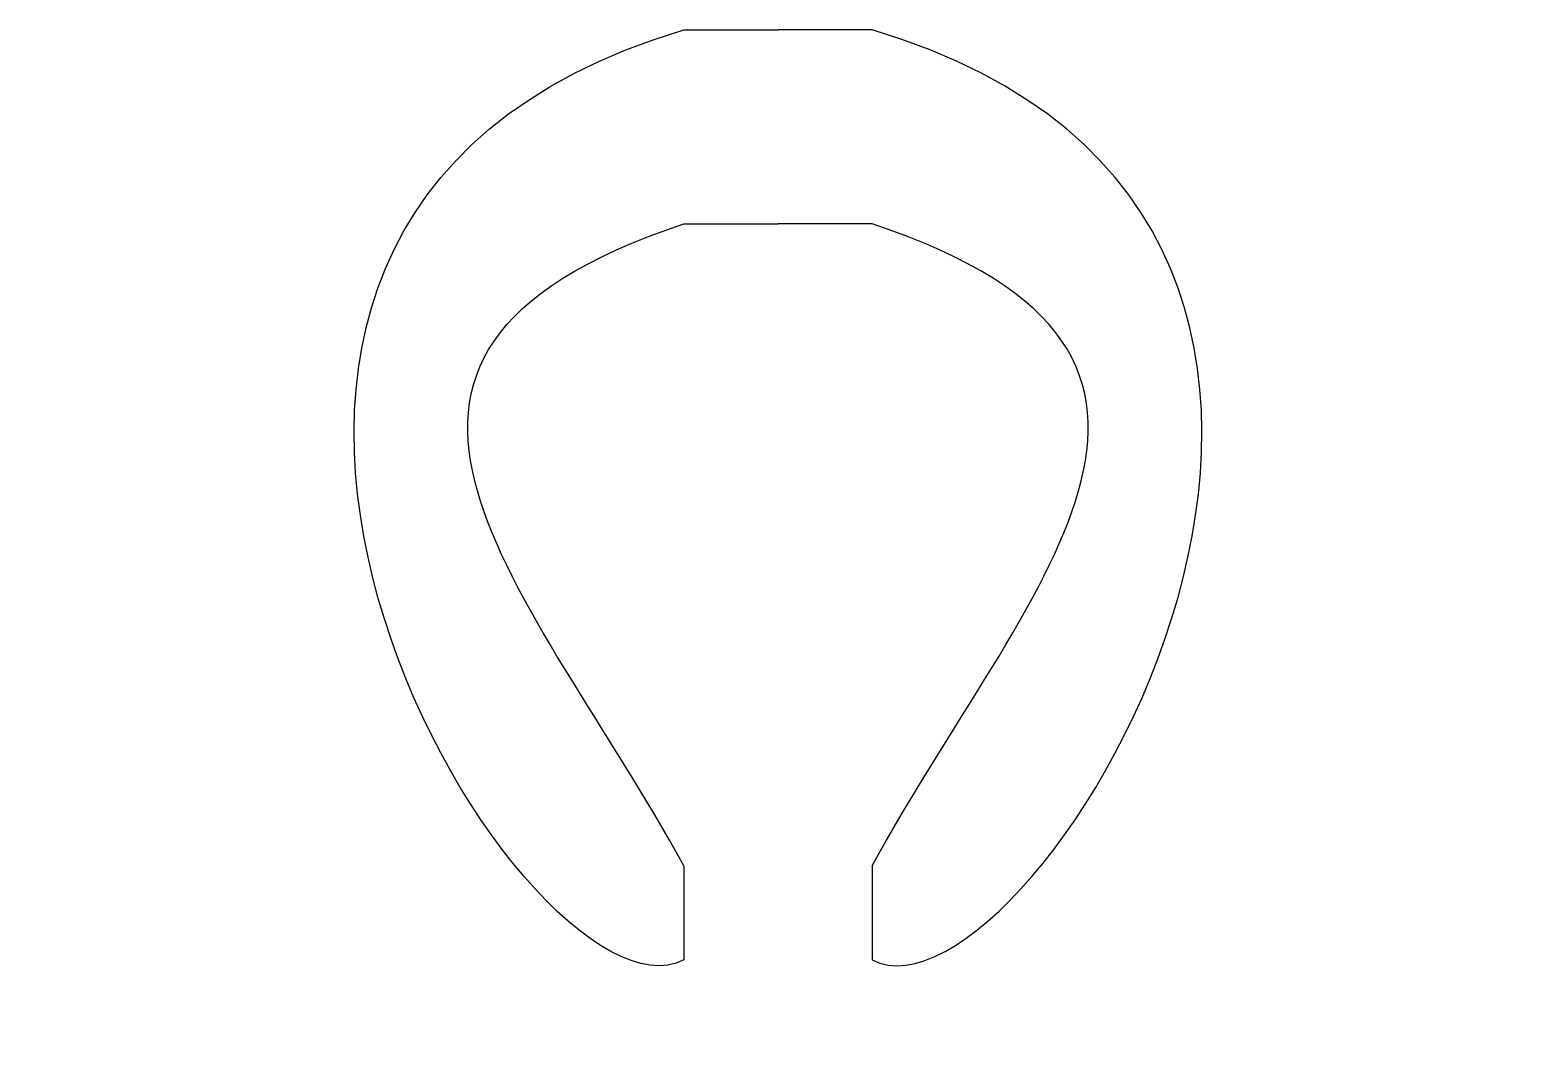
# Model space of a CAD drawing. Extents: x -39.8 to 39.8, y -45.8 to 8.1.
import ezdxf

# ---------------------------------------------------------------- set-up
doc = ezdxf.new("R2010")
doc.units = 0
doc.header["$MEASUREMENT"] = 0
doc.layers.add('MODELSKETCH_VISIBLE', color=7, linetype='CONTINUOUS')

msp = doc.modelspace()

# ---------------------------------------------------------------- linework, layer by layer
at = {"layer": 'MODELSKETCH_VISIBLE'}
for p, q in [((-5, 8.069), (0, 8.069)), ((5, 8.069), (0, 8.069)), ((-5, -2.254), (0, -2.254)), ((5, -2.254), (0, -2.254)), ((-5, -36.405), (-5, -41.405)), ((5, -36.405), (5, -41.405))]:
    msp.add_line(p, q, dxfattribs=at)
for points in [[(-5, -41.405), (-13.563, -45.774), (-39.783, -2.254), (-5, 8.069)], [(5, -41.405), (13.563, -45.774), (39.783, -2.254), (5, 8.069)], [(-5, -36.405), (-13.023, -21.716), (-26.268, -9.282), (-5, -2.254)], [(5, -36.405), (13.023, -21.716), (26.268, -9.282), (5, -2.254)]]:
    msp.add_open_spline(points, degree=3, dxfattribs=at)

doc.saveas('drawing.dxf')
